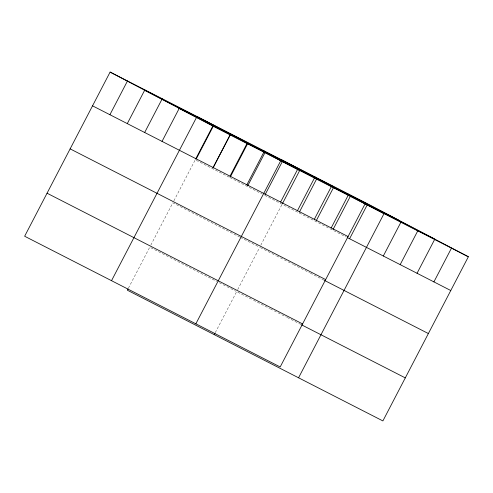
<?xml version="1.0" encoding="UTF-8"?>
<svg xmlns="http://www.w3.org/2000/svg" width="493" height="493" viewBox="0 0 493 493"><rect width="100%" height="100%" fill="white"/><g stroke="black" fill="none" stroke-linecap="round" stroke-linejoin="round"><path stroke-width="0.37" stroke-dasharray="2.46 1.85" d="M128.408 288.195L149.761 247.178L216.593 281.361M150.809 245.163L172.84 202.839L239.672 237.028M173.893 200.824L195.246 159.806L229.325 177.24M215.287 332.639L236.64 291.622L252.829 299.904M237.688 289.607L259.725 247.283M260.772 245.267L282.125 204.25M229.997 177.585L262.073 193.989M264.747 195.357L346.209 237.028M240.344 237.367L259.053 246.938M260.396 247.628L275.914 255.565M276.585 255.91L292.78 264.193M293.452 264.538L309.641 272.82M310.319 273.165L324.486 280.412M219.268 282.729L235.974 291.277M253.507 300.249L269.696 308.532M270.374 308.877L286.562 317.159M287.234 317.504L300.73 324.4"/><path stroke-width="0.74" d="M365.64 202.789L110.112 72.077L24.65 236.239L280.184 366.958L365.64 202.789L468.35 256.761L382.888 420.923L127.36 290.211L128.057 288.867M109.914 114.721L127.484 80.963M127.286 123.614L144.862 89.849M144.665 132.5L162.24 98.742M162.037 141.386L179.612 107.628M111.529 280.683L196.99 116.521L299.701 170.486L282.477 203.572M195.598 159.128L212.816 126.042L468.35 256.761M196.282 158.906L213.857 125.142M213.149 167.534L230.718 133.769M212.97 168.021L230.194 134.934M230.009 176.161L247.585 142.397M230.348 176.907L247.572 143.82M246.876 184.789L264.451 151.024M247.726 185.793L264.944 152.713M195.857 323.821L281.318 159.652L384.022 213.623L298.567 377.792M265.098 194.686L282.323 161.599M280.609 202.044L298.179 168.279M214.239 334.655L214.942 333.311M297.47 210.671L315.045 176.907M299.343 212.2L316.561 179.113M314.337 219.293L331.912 185.534M316.204 220.827L333.428 187.741M331.204 227.92L348.779 194.162M333.071 229.455L350.295 196.368M349.586 238.754L367.162 204.996M383.314 256.009L400.889 222.251M400.18 264.636L417.756 230.878M417.047 273.264L434.623 239.506M433.908 281.891L451.483 248.133M144.005 89.886L399.533 220.599M178.922 108.232L434.456 238.951M92.536 105.835L348.064 236.548M347.559 237.718L450.775 290.519M70.135 148.868L325.663 279.586M324.486 280.412L428.374 333.551M47.051 193.207L302.585 323.919M301.402 324.745L405.295 377.891M110.112 72.077L212.816 126.042"/></g></svg>
